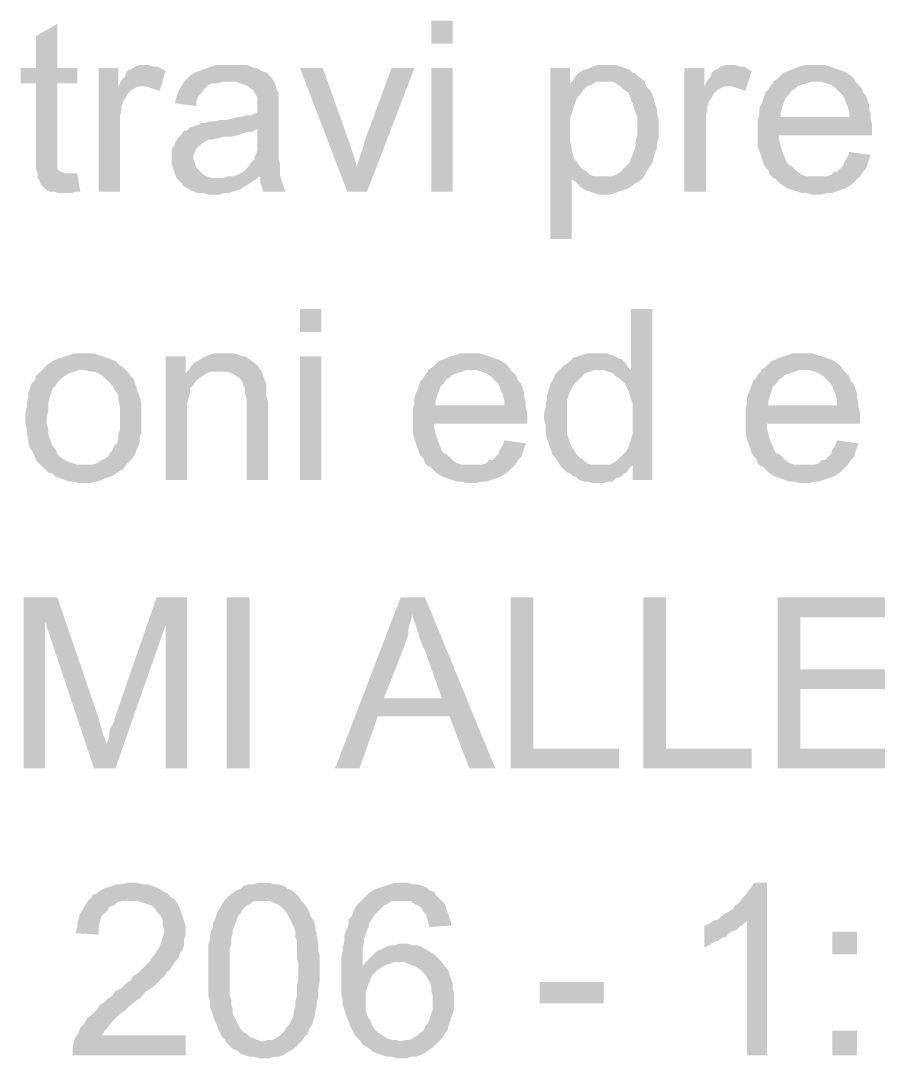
# Model space of a CAD drawing. Header units: millimetres. Extents: x -35.3 to 0.3, y 0.4 to 20.6.
# Drawn here: x -32.949 to -32.48, y 8.72 to 9.287 of the extents above; entities that cross this region are included whole.
import ezdxf

# ---------------------------------------------------------------- set-up
doc = ezdxf.new("R2010")
doc.units = ezdxf.units.MM
doc.layers.add('PDF _Riempimenti solidi', color=7, linetype='Continuous')

msp = doc.modelspace()

# ---------------------------------------------------------------- hatches: boundary and pattern name
at = {"layer": 'PDF _Riempimenti solidi', "transparency": 33554559}
for points in [[(-32.9285, 9.28517), (-32.94017, 9.27851), (-32.94017, 9.26101), (-32.9485, 9.26101), (-32.9485, 9.25267), (-32.94017, 9.25267), (-32.94017, 9.20601), (-32.93933, 9.20351), (-32.92267, 9.20351), (-32.92433, 9.20351), (-32.926, 9.20434), (-32.92683, 9.20434), (-32.9285, 9.20601), (-32.9285, 9.25267), (-32.91767, 9.25267), (-32.91767, 9.26101), (-32.9285, 9.26101)], [(-32.71267, 9.27434), (-32.71267, 9.28684), (-32.72433, 9.28684), (-32.72433, 9.27434)], [(-32.89517, 9.26101), (-32.906, 9.26101), (-32.906, 9.19351), (-32.89433, 9.19351), (-32.89433, 9.23517), (-32.8935, 9.23767), (-32.8935, 9.24017), (-32.89267, 9.24267), (-32.891, 9.24517), (-32.89017, 9.24684), (-32.8885, 9.24851), (-32.886, 9.25017), (-32.88433, 9.25101), (-32.881, 9.25101), (-32.89517, 9.25101)], [(-32.881, 9.26267), (-32.8835, 9.26267), (-32.886, 9.26184), (-32.8885, 9.26017), (-32.88933, 9.26017), (-32.891, 9.25851), (-32.89183, 9.25601), (-32.8935, 9.25434), (-32.89517, 9.25101), (-32.88017, 9.25101), (-32.87767, 9.25017), (-32.87267, 9.24851), (-32.86933, 9.25934), (-32.871, 9.26017), (-32.8735, 9.26184), (-32.876, 9.26184), (-32.8785, 9.26267)], [(-32.8335, 9.26267), (-32.84183, 9.26267), (-32.84433, 9.26184), (-32.84683, 9.26101), (-32.84933, 9.26017), (-32.851, 9.25934), (-32.8535, 9.25851), (-32.856, 9.25684), (-32.85933, 9.25351), (-32.831, 9.25351), (-32.8285, 9.25267), (-32.826, 9.25184), (-32.82433, 9.25101), (-32.82267, 9.24934), (-32.82183, 9.24934), (-32.821, 9.24767), (-32.81933, 9.24517), (-32.81933, 9.23684), (-32.821, 9.23601), (-32.82267, 9.23517), (-32.82517, 9.23517), (-32.82767, 9.23434), (-32.83017, 9.23434), (-32.83267, 9.23351), (-32.836, 9.23267), (-32.83933, 9.23267), (-32.84267, 9.23184), (-32.84517, 9.23184), (-32.84767, 9.23101), (-32.85017, 9.23101), (-32.851, 9.23017), (-32.856, 9.22851), (-32.81933, 9.22767), (-32.81933, 9.21601), (-32.82017, 9.21351), (-32.821, 9.21184), (-32.821, 9.21101), (-32.82267, 9.20934), (-32.82433, 9.20684), (-32.826, 9.20517), (-32.8285, 9.20351), (-32.83017, 9.20267), (-32.83267, 9.20184), (-32.8185, 9.20184), (-32.81767, 9.20101), (-32.81767, 9.19851), (-32.81683, 9.19601), (-32.816, 9.19351), (-32.8035, 9.19351), (-32.80433, 9.19434), (-32.80517, 9.19684), (-32.806, 9.19934), (-32.80683, 9.20184), (-32.80683, 9.20851), (-32.80767, 9.21101), (-32.80767, 9.24767), (-32.8085, 9.24851), (-32.80933, 9.25184), (-32.81017, 9.25351), (-32.81183, 9.25601), (-32.81267, 9.25684), (-32.81433, 9.25851), (-32.81683, 9.25934), (-32.81933, 9.26101), (-32.821, 9.26101), (-32.82267, 9.26184), (-32.82517, 9.26267), (-32.831, 9.26267)], [(-32.7835, 9.26101), (-32.796, 9.26101), (-32.77017, 9.19351), (-32.76517, 9.20684), (-32.76517, 9.20851), (-32.766, 9.21101), (-32.76683, 9.21351), (-32.76767, 9.21601), (-32.7685, 9.21851), (-32.76933, 9.22101)], [(-32.7335, 9.26101), (-32.746, 9.26101), (-32.761, 9.22017), (-32.761, 9.21934), (-32.76183, 9.21684), (-32.76267, 9.21434), (-32.7635, 9.21184), (-32.76433, 9.20934), (-32.76517, 9.20684), (-32.77017, 9.19351), (-32.75933, 9.19351)], [(-32.71267, 9.19351), (-32.71267, 9.26101), (-32.72433, 9.26101), (-32.72433, 9.19351)], [(-32.6485, 9.26101), (-32.65933, 9.26101), (-32.65933, 9.16767), (-32.64767, 9.16767), (-32.64767, 9.20017), (-32.63017, 9.20184), (-32.63517, 9.20184), (-32.63767, 9.20267), (-32.63933, 9.20434), (-32.64183, 9.20601), (-32.6435, 9.20767), (-32.64433, 9.20934), (-32.646, 9.21101), (-32.64683, 9.21351), (-32.64767, 9.21601), (-32.64767, 9.21851), (-32.6485, 9.22101), (-32.6485, 9.23351), (-32.64767, 9.23601), (-32.64683, 9.23851), (-32.646, 9.24101), (-32.64517, 9.24351), (-32.64433, 9.24517), (-32.64267, 9.24684), (-32.641, 9.24934), (-32.63933, 9.25101), (-32.63683, 9.25184), (-32.6485, 9.25267)], [(-32.6285, 9.26267), (-32.6335, 9.26267), (-32.636, 9.26184), (-32.63767, 9.26101), (-32.64017, 9.26017), (-32.641, 9.26017), (-32.6435, 9.25851), (-32.64517, 9.25684), (-32.64683, 9.25434), (-32.63017, 9.25351), (-32.62517, 9.25351), (-32.6235, 9.25267), (-32.621, 9.25101), (-32.61933, 9.24934), (-32.61683, 9.24767), (-32.616, 9.24601), (-32.61517, 9.24351), (-32.61433, 9.24184), (-32.6135, 9.23934), (-32.61267, 9.23684), (-32.61183, 9.23434), (-32.61183, 9.22434), (-32.61267, 9.22101), (-32.61267, 9.21851), (-32.6135, 9.21601), (-32.61433, 9.21351), (-32.61517, 9.21184), (-32.616, 9.20934), (-32.61933, 9.20601), (-32.621, 9.20434), (-32.6235, 9.20267), (-32.626, 9.20184), (-32.63017, 9.20184), (-32.64767, 9.20017), (-32.646, 9.19934), (-32.64433, 9.19767), (-32.64267, 9.19601), (-32.64017, 9.19434), (-32.63767, 9.19351), (-32.63517, 9.19267), (-32.63267, 9.19184), (-32.62683, 9.19184), (-32.62433, 9.19267), (-32.62183, 9.19351), (-32.61933, 9.19434), (-32.61683, 9.19517), (-32.61433, 9.19684), (-32.6135, 9.19767), (-32.61183, 9.19851), (-32.60933, 9.20017), (-32.60767, 9.20267), (-32.60683, 9.20434), (-32.60517, 9.20684), (-32.6035, 9.20934), (-32.6035, 9.21017), (-32.60267, 9.21267), (-32.60183, 9.21517), (-32.601, 9.21767), (-32.601, 9.22017), (-32.60017, 9.22267), (-32.60017, 9.23351), (-32.601, 9.23601), (-32.601, 9.23851), (-32.60183, 9.24101), (-32.60267, 9.24351), (-32.6035, 9.24601), (-32.6035, 9.24684), (-32.60517, 9.24934), (-32.60683, 9.25101), (-32.60767, 9.25351), (-32.60933, 9.25517), (-32.61183, 9.25684), (-32.6135, 9.25851), (-32.61433, 9.25851), (-32.616, 9.26017), (-32.6185, 9.26101), (-32.621, 9.26184), (-32.6235, 9.26267), (-32.626, 9.26267)], [(-32.57517, 9.26101), (-32.586, 9.26101), (-32.586, 9.19351), (-32.57433, 9.19351), (-32.57433, 9.23517), (-32.5735, 9.23767), (-32.5735, 9.24017), (-32.57267, 9.24267), (-32.571, 9.24517), (-32.57017, 9.24684), (-32.5685, 9.24851), (-32.566, 9.25017), (-32.56433, 9.25101), (-32.561, 9.25101), (-32.57517, 9.25101)], [(-32.561, 9.26267), (-32.5635, 9.26267), (-32.566, 9.26184), (-32.5685, 9.26017), (-32.56933, 9.26017), (-32.571, 9.25851), (-32.57183, 9.25601), (-32.5735, 9.25434), (-32.57517, 9.25101), (-32.56017, 9.25101), (-32.55767, 9.25017), (-32.55267, 9.24851), (-32.54933, 9.25934), (-32.551, 9.26017), (-32.5535, 9.26184), (-32.556, 9.26184), (-32.5585, 9.26267)], [(-32.51433, 9.26267), (-32.52017, 9.26267), (-32.52267, 9.26184), (-32.52517, 9.26101), (-32.52767, 9.26017), (-32.52933, 9.25934), (-32.53183, 9.25851), (-32.5335, 9.25684), (-32.53517, 9.25517), (-32.53767, 9.25351), (-32.511, 9.25351), (-32.5085, 9.25267), (-32.506, 9.25184), (-32.5035, 9.25017), (-32.50183, 9.24851), (-32.50017, 9.24684), (-32.49933, 9.24601), (-32.4985, 9.24434), (-32.49767, 9.24184), (-32.49683, 9.24017), (-32.496, 9.23684), (-32.496, 9.23434), (-32.5335, 9.23434), (-32.48433, 9.23351), (-32.48433, 9.23601), (-32.48517, 9.23851), (-32.48517, 9.24101), (-32.486, 9.24351), (-32.48683, 9.24601), (-32.4885, 9.24767), (-32.48933, 9.25017), (-32.491, 9.25184), (-32.49267, 9.25351), (-32.4935, 9.25517), (-32.49517, 9.25684), (-32.49767, 9.25851), (-32.49933, 9.25934), (-32.50183, 9.26017), (-32.50433, 9.26101), (-32.50683, 9.26184), (-32.50933, 9.26267), (-32.51183, 9.26267)], [(-32.64683, 9.25434), (-32.6485, 9.25267), (-32.63683, 9.25184), (-32.63433, 9.25351), (-32.63017, 9.25351)], [(-32.85933, 9.25351), (-32.86017, 9.25184), (-32.86183, 9.24934), (-32.86267, 9.24767), (-32.8635, 9.24517), (-32.86433, 9.24184), (-32.85267, 9.24017), (-32.85267, 9.24267), (-32.85183, 9.24517), (-32.85017, 9.24684), (-32.8485, 9.24934), (-32.84767, 9.25017), (-32.846, 9.25184), (-32.8435, 9.25267), (-32.841, 9.25267), (-32.8385, 9.25351), (-32.83517, 9.25351)], [(-32.53767, 9.25351), (-32.53767, 9.25267), (-32.53933, 9.25101), (-32.54017, 9.24934), (-32.54183, 9.24767), (-32.54267, 9.24517), (-32.5435, 9.24267), (-32.54433, 9.24101), (-32.54517, 9.23851), (-32.54517, 9.23517), (-32.546, 9.23267), (-32.546, 9.21851), (-32.54517, 9.21601), (-32.54433, 9.21351), (-32.5435, 9.21101), (-32.54267, 9.20851), (-32.54183, 9.20684), (-32.54017, 9.20517), (-32.53933, 9.20267), (-32.53767, 9.20101), (-32.5135, 9.20184), (-32.51933, 9.20184), (-32.52183, 9.20267), (-32.52433, 9.20434), (-32.526, 9.20601), (-32.52767, 9.20767), (-32.5285, 9.20767), (-32.53017, 9.20934), (-32.531, 9.21184), (-32.53183, 9.21351), (-32.53267, 9.21601), (-32.5335, 9.21851), (-32.53433, 9.22184), (-32.53433, 9.22434), (-32.4835, 9.22434), (-32.4835, 9.23017), (-32.48433, 9.23351), (-32.5335, 9.23434), (-32.5335, 9.23684), (-32.53267, 9.23934), (-32.53183, 9.24184), (-32.531, 9.24434), (-32.52933, 9.24601), (-32.52767, 9.24851), (-32.526, 9.24934), (-32.52433, 9.25101), (-32.52183, 9.25184), (-32.51933, 9.25267), (-32.51683, 9.25351), (-32.51433, 9.25351)], [(-32.856, 9.22851), (-32.85767, 9.22684), (-32.85933, 9.22684), (-32.861, 9.22434), (-32.86267, 9.22267), (-32.86433, 9.22017), (-32.86433, 9.21934), (-32.866, 9.21684), (-32.866, 9.20851), (-32.8635, 9.20101), (-32.86183, 9.19934), (-32.86017, 9.19767), (-32.86017, 9.19684), (-32.8585, 9.19601), (-32.856, 9.19434), (-32.8535, 9.19351), (-32.85183, 9.19267), (-32.8485, 9.19267), (-32.846, 9.19184), (-32.84017, 9.19184), (-32.83767, 9.19267), (-32.83517, 9.19267), (-32.83267, 9.19351), (-32.83017, 9.19434), (-32.82933, 9.19434), (-32.82683, 9.19601), (-32.82517, 9.19684), (-32.82017, 9.20017), (-32.84017, 9.20101), (-32.84433, 9.20101), (-32.84683, 9.20184), (-32.8485, 9.20267), (-32.85267, 9.20684), (-32.8535, 9.20934), (-32.85433, 9.21184), (-32.85433, 9.21267), (-32.8535, 9.21517), (-32.85267, 9.21684), (-32.85183, 9.21767), (-32.85017, 9.21934), (-32.84767, 9.22101), (-32.846, 9.22184), (-32.84433, 9.22184), (-32.841, 9.22267), (-32.83767, 9.22351), (-32.8335, 9.22351), (-32.83017, 9.22434), (-32.82767, 9.22517), (-32.82517, 9.22601), (-32.82267, 9.22601), (-32.821, 9.22684), (-32.81933, 9.22767)], [(-32.496, 9.21517), (-32.49683, 9.21267), (-32.4985, 9.21017), (-32.49933, 9.20767), (-32.501, 9.20601), (-32.50267, 9.20434), (-32.50433, 9.20434), (-32.506, 9.20267), (-32.5085, 9.20184), (-32.5135, 9.20184), (-32.53767, 9.20101), (-32.53683, 9.20101), (-32.53517, 9.19934), (-32.5335, 9.19767), (-32.531, 9.19601), (-32.52933, 9.19517), (-32.52683, 9.19434), (-32.52433, 9.19351), (-32.52183, 9.19267), (-32.51933, 9.19267), (-32.51683, 9.19184), (-32.511, 9.19184), (-32.5085, 9.19267), (-32.506, 9.19267), (-32.5035, 9.19351), (-32.501, 9.19434), (-32.4985, 9.19517), (-32.49683, 9.19601), (-32.49433, 9.19767), (-32.4935, 9.19851), (-32.49183, 9.20017), (-32.49017, 9.20184), (-32.4885, 9.20434), (-32.48683, 9.20601), (-32.486, 9.20851), (-32.48517, 9.21101), (-32.48433, 9.21351)], [(-32.91767, 9.20351), (-32.93933, 9.20351), (-32.93933, 9.20101), (-32.9385, 9.20017), (-32.93767, 9.19767), (-32.936, 9.19601), (-32.93433, 9.19434), (-32.93267, 9.19351), (-32.93017, 9.19351), (-32.92767, 9.19267), (-32.921, 9.19267), (-32.9185, 9.19351), (-32.916, 9.19351)], [(-32.83267, 9.20184), (-32.83517, 9.20184), (-32.83767, 9.20101), (-32.84017, 9.20101), (-32.82017, 9.20017), (-32.8185, 9.20184)], [(-32.78433, 9.11684), (-32.78433, 9.12934), (-32.796, 9.12934), (-32.796, 9.11684)], [(-32.6035, 9.12934), (-32.61517, 9.12934), (-32.61517, 9.09601), (-32.63267, 9.09601), (-32.63017, 9.09601), (-32.62767, 9.09517), (-32.62517, 9.09434), (-32.6235, 9.09267), (-32.621, 9.09101), (-32.61933, 9.08934), (-32.6185, 9.08851), (-32.61767, 9.08684), (-32.61683, 9.08517), (-32.61433, 9.07767), (-32.61433, 9.06101), (-32.61683, 9.05351), (-32.61767, 9.05184), (-32.61933, 9.05017), (-32.621, 9.04851), (-32.62267, 9.04684), (-32.62517, 9.04517), (-32.62683, 9.04434), (-32.61433, 9.04434), (-32.61433, 9.03601), (-32.6035, 9.03601)], [(-32.91433, 9.10517), (-32.91933, 9.10517), (-32.92183, 9.10434), (-32.92433, 9.10351), (-32.92933, 9.10184), (-32.931, 9.10101), (-32.9335, 9.09934), (-32.93517, 9.09767), (-32.93683, 9.09601), (-32.9135, 9.09601), (-32.91017, 9.09517), (-32.9085, 9.09517), (-32.906, 9.09434), (-32.9035, 9.09267), (-32.90183, 9.09101), (-32.90017, 9.08934), (-32.8985, 9.08767), (-32.89767, 9.08601), (-32.896, 9.08351), (-32.89517, 9.08184), (-32.89517, 9.07934), (-32.89433, 9.07601), (-32.89433, 9.06351), (-32.89517, 9.06101), (-32.89517, 9.05851), (-32.896, 9.05601), (-32.89767, 9.05434), (-32.8985, 9.05184), (-32.90017, 9.05017), (-32.90017, 9.04934), (-32.90267, 9.04767), (-32.90433, 9.04684), (-32.90683, 9.04517), (-32.90933, 9.04434), (-32.91433, 9.04434), (-32.93683, 9.04351), (-32.93517, 9.04184), (-32.9335, 9.04017), (-32.931, 9.03934), (-32.92933, 9.03767), (-32.92433, 9.03601), (-32.92183, 9.03517), (-32.91933, 9.03517), (-32.91683, 9.03434), (-32.91017, 9.03434), (-32.90683, 9.03517), (-32.90433, 9.03601), (-32.90267, 9.03684), (-32.90017, 9.03767), (-32.89767, 9.03851), (-32.89683, 9.03934), (-32.89433, 9.04101), (-32.89267, 9.04184), (-32.891, 9.04434), (-32.88767, 9.04767), (-32.886, 9.05017), (-32.88517, 9.05267), (-32.88433, 9.05434), (-32.8835, 9.05684), (-32.8835, 9.05934), (-32.88267, 9.06184), (-32.88267, 9.07851), (-32.886, 9.08851), (-32.88683, 9.09101), (-32.8885, 9.09267), (-32.88933, 9.09434), (-32.891, 9.09601), (-32.89267, 9.09767), (-32.89517, 9.09934), (-32.89683, 9.10101), (-32.89933, 9.10184), (-32.901, 9.10267), (-32.9035, 9.10351), (-32.9085, 9.10517), (-32.911, 9.10517)], [(-32.8585, 9.10351), (-32.86933, 9.10351), (-32.86933, 9.03601), (-32.85767, 9.03601), (-32.85767, 9.07767), (-32.85683, 9.08101), (-32.856, 9.08351), (-32.856, 9.08601), (-32.85433, 9.08767), (-32.8535, 9.08934), (-32.85183, 9.09101), (-32.84933, 9.09267), (-32.84683, 9.09434), (-32.8585, 9.09434)], [(-32.83683, 9.10517), (-32.84267, 9.10517), (-32.84517, 9.10434), (-32.84767, 9.10351), (-32.84933, 9.10267), (-32.85183, 9.10101), (-32.8535, 9.10017), (-32.85517, 9.09851), (-32.85683, 9.09601), (-32.83933, 9.09517), (-32.836, 9.09517), (-32.8335, 9.09434), (-32.83183, 9.09351), (-32.82933, 9.09184), (-32.82767, 9.09017), (-32.82683, 9.08767), (-32.826, 9.08601), (-32.826, 9.08351), (-32.82517, 9.08017), (-32.82517, 9.03601), (-32.8135, 9.03601), (-32.8135, 9.07851), (-32.81433, 9.08184), (-32.81433, 9.08851), (-32.81517, 9.09017), (-32.816, 9.09267), (-32.81683, 9.09517), (-32.8185, 9.09767), (-32.81933, 9.09851), (-32.821, 9.10017), (-32.8235, 9.10184), (-32.826, 9.10351), (-32.82683, 9.10351), (-32.82933, 9.10434), (-32.83183, 9.10517), (-32.83433, 9.10517)], [(-32.78433, 9.03601), (-32.78433, 9.10351), (-32.796, 9.10351), (-32.796, 9.03601)], [(-32.70267, 9.10517), (-32.7085, 9.10517), (-32.711, 9.10434), (-32.7135, 9.10351), (-32.716, 9.10267), (-32.71767, 9.10184), (-32.72017, 9.10101), (-32.7235, 9.09767), (-32.726, 9.09601), (-32.69933, 9.09601), (-32.69683, 9.09517), (-32.69433, 9.09434), (-32.69183, 9.09267), (-32.69017, 9.09101), (-32.6885, 9.08934), (-32.68767, 9.08851), (-32.68683, 9.08684), (-32.686, 9.08434), (-32.68517, 9.08267), (-32.68433, 9.07934), (-32.68433, 9.07684), (-32.72183, 9.07684), (-32.67267, 9.07601), (-32.67267, 9.07851), (-32.6735, 9.08101), (-32.6735, 9.08351), (-32.67433, 9.08601), (-32.67517, 9.08851), (-32.67683, 9.09017), (-32.67767, 9.09267), (-32.67933, 9.09434), (-32.681, 9.09601), (-32.68183, 9.09767), (-32.6835, 9.09934), (-32.686, 9.10101), (-32.68767, 9.10184), (-32.69017, 9.10267), (-32.69267, 9.10351), (-32.69517, 9.10434), (-32.69767, 9.10517), (-32.70017, 9.10517)], [(-32.6335, 9.10517), (-32.63933, 9.10517), (-32.64183, 9.10434), (-32.64433, 9.10351), (-32.64683, 9.10267), (-32.64933, 9.10017), (-32.65183, 9.09851), (-32.6535, 9.09684), (-32.65683, 9.09351), (-32.65767, 9.09101), (-32.65933, 9.08851), (-32.65933, 9.08767), (-32.66017, 9.08517), (-32.661, 9.08267), (-32.661, 9.08017), (-32.66183, 9.07767), (-32.66183, 9.07517), (-32.66267, 9.07267), (-32.66267, 9.06934), (-32.66183, 9.06601), (-32.66183, 9.06101), (-32.661, 9.05851), (-32.66017, 9.05601), (-32.65933, 9.05351), (-32.6585, 9.05184), (-32.6585, 9.05017), (-32.65683, 9.04851), (-32.6535, 9.04351), (-32.63183, 9.04434), (-32.63683, 9.04434), (-32.63933, 9.04517), (-32.641, 9.04684), (-32.6435, 9.04851), (-32.64517, 9.05017), (-32.646, 9.05184), (-32.64767, 9.05434), (-32.6485, 9.05601), (-32.65017, 9.06101), (-32.65017, 9.07934), (-32.6485, 9.08434), (-32.64683, 9.08767), (-32.64517, 9.08934), (-32.6435, 9.09101), (-32.64017, 9.09434), (-32.63767, 9.09517), (-32.63517, 9.09601), (-32.61517, 9.09601), (-32.61683, 9.09767), (-32.6185, 9.10017), (-32.62017, 9.10184), (-32.62267, 9.10267), (-32.6235, 9.10351), (-32.626, 9.10434), (-32.6285, 9.10517), (-32.631, 9.10517)], [(-32.521, 9.10517), (-32.52683, 9.10517), (-32.52933, 9.10434), (-32.53183, 9.10351), (-32.53433, 9.10267), (-32.536, 9.10184), (-32.5385, 9.10101), (-32.54017, 9.09934), (-32.54183, 9.09767), (-32.54433, 9.09601), (-32.51767, 9.09601), (-32.51517, 9.09517), (-32.51267, 9.09434), (-32.51017, 9.09267), (-32.5085, 9.09101), (-32.50683, 9.08934), (-32.506, 9.08851), (-32.50517, 9.08684), (-32.50433, 9.08434), (-32.5035, 9.08267), (-32.50267, 9.07934), (-32.50267, 9.07684), (-32.54017, 9.07684), (-32.491, 9.07601), (-32.491, 9.07851), (-32.49183, 9.08101), (-32.49183, 9.08351), (-32.49267, 9.08601), (-32.4935, 9.08851), (-32.49517, 9.09017), (-32.496, 9.09267), (-32.49767, 9.09434), (-32.49933, 9.09601), (-32.50017, 9.09767), (-32.50183, 9.09934), (-32.50433, 9.10101), (-32.506, 9.10184), (-32.5085, 9.10267), (-32.511, 9.10351), (-32.516, 9.10517), (-32.5185, 9.10517)], [(-32.93683, 9.09601), (-32.9385, 9.09434), (-32.94017, 9.09267), (-32.941, 9.09017), (-32.94267, 9.08851), (-32.9435, 9.08601), (-32.94433, 9.08351), (-32.94433, 9.08101), (-32.94517, 9.07851), (-32.94517, 9.07601), (-32.946, 9.07267), (-32.946, 9.06684), (-32.94517, 9.06351), (-32.94517, 9.06101), (-32.94433, 9.05851), (-32.94433, 9.05601), (-32.9435, 9.05351), (-32.94183, 9.05101), (-32.941, 9.04934), (-32.94017, 9.04684), (-32.9385, 9.04517), (-32.93683, 9.04351), (-32.91433, 9.04434), (-32.91767, 9.04434), (-32.92017, 9.04517), (-32.92267, 9.04601), (-32.92433, 9.04684), (-32.92683, 9.04851), (-32.9285, 9.05017), (-32.92933, 9.05267), (-32.931, 9.05434), (-32.93183, 9.05601), (-32.9335, 9.06101), (-32.9335, 9.06351), (-32.93433, 9.06684), (-32.93433, 9.07017), (-32.9335, 9.07351), (-32.9335, 9.07851), (-32.93183, 9.08351), (-32.931, 9.08601), (-32.92933, 9.08767), (-32.9285, 9.08934), (-32.92767, 9.09017), (-32.926, 9.09184), (-32.9235, 9.09351), (-32.92183, 9.09434), (-32.91933, 9.09517), (-32.91683, 9.09601), (-32.91433, 9.09601)], [(-32.85683, 9.09601), (-32.8585, 9.09434), (-32.84683, 9.09434), (-32.84433, 9.09517), (-32.83933, 9.09517)], [(-32.726, 9.09601), (-32.726, 9.09517), (-32.72767, 9.09351), (-32.7285, 9.09184), (-32.73017, 9.09017), (-32.73183, 9.08517), (-32.73267, 9.08351), (-32.7335, 9.08101), (-32.7335, 9.07767), (-32.73433, 9.07517), (-32.73433, 9.06101), (-32.731, 9.05101), (-32.73017, 9.04934), (-32.7285, 9.04767), (-32.72767, 9.04517), (-32.726, 9.04351), (-32.70183, 9.04434), (-32.70767, 9.04434), (-32.71017, 9.04517), (-32.71267, 9.04684), (-32.71433, 9.04851), (-32.716, 9.05017), (-32.71683, 9.05017), (-32.7185, 9.05184), (-32.71933, 9.05434), (-32.72017, 9.05601), (-32.721, 9.05851), (-32.72183, 9.06101), (-32.72267, 9.06434), (-32.72267, 9.06684), (-32.67183, 9.06684), (-32.67183, 9.07267), (-32.67267, 9.07601), (-32.72183, 9.07684), (-32.72183, 9.07934), (-32.721, 9.08184), (-32.71933, 9.08684), (-32.71767, 9.08851), (-32.716, 9.09101), (-32.71433, 9.09184), (-32.71267, 9.09351), (-32.71017, 9.09434), (-32.70517, 9.09601), (-32.70267, 9.09601)], [(-32.54433, 9.09601), (-32.54433, 9.09517), (-32.546, 9.09351), (-32.54683, 9.09184), (-32.5485, 9.09017), (-32.54933, 9.08767), (-32.55017, 9.08517), (-32.551, 9.08351), (-32.55183, 9.08101), (-32.55183, 9.07767), (-32.55267, 9.07517), (-32.55267, 9.06101), (-32.54933, 9.05101), (-32.5485, 9.04934), (-32.54683, 9.04767), (-32.546, 9.04517), (-32.54433, 9.04351), (-32.52017, 9.04434), (-32.526, 9.04434), (-32.5285, 9.04517), (-32.531, 9.04684), (-32.53267, 9.04851), (-32.53433, 9.05017), (-32.53517, 9.05017), (-32.53683, 9.05184), (-32.53767, 9.05434), (-32.5385, 9.05601), (-32.54017, 9.06101), (-32.541, 9.06434), (-32.541, 9.06684), (-32.49017, 9.06684), (-32.49017, 9.07267), (-32.491, 9.07601), (-32.54017, 9.07684), (-32.54017, 9.07934), (-32.53767, 9.08684), (-32.536, 9.08851), (-32.53433, 9.09101), (-32.53267, 9.09184), (-32.531, 9.09351), (-32.5285, 9.09434), (-32.526, 9.09517), (-32.5235, 9.09601), (-32.521, 9.09601)], [(-32.68433, 9.05767), (-32.68517, 9.05517), (-32.68683, 9.05267), (-32.68767, 9.05017), (-32.68933, 9.04851), (-32.691, 9.04684), (-32.69267, 9.04684), (-32.69433, 9.04517), (-32.69683, 9.04434), (-32.70183, 9.04434), (-32.726, 9.04351), (-32.72517, 9.04351), (-32.7235, 9.04184), (-32.72183, 9.04017), (-32.71933, 9.03851), (-32.71767, 9.03767), (-32.71267, 9.03601), (-32.71017, 9.03517), (-32.70767, 9.03517), (-32.70517, 9.03434), (-32.69933, 9.03434), (-32.69683, 9.03517), (-32.69433, 9.03517), (-32.69183, 9.03601), (-32.68933, 9.03684), (-32.68683, 9.03767), (-32.68517, 9.03851), (-32.68267, 9.04017), (-32.68183, 9.04101), (-32.6785, 9.04434), (-32.67683, 9.04684), (-32.67517, 9.04851), (-32.67433, 9.05101), (-32.6735, 9.05351), (-32.67267, 9.05601)], [(-32.50267, 9.05767), (-32.5035, 9.05517), (-32.50517, 9.05267), (-32.506, 9.05017), (-32.50767, 9.04851), (-32.50933, 9.04684), (-32.511, 9.04684), (-32.51267, 9.04517), (-32.51517, 9.04434), (-32.52017, 9.04434), (-32.54433, 9.04351), (-32.5435, 9.04351), (-32.54017, 9.04017), (-32.53767, 9.03851), (-32.536, 9.03767), (-32.5335, 9.03684), (-32.5285, 9.03517), (-32.526, 9.03517), (-32.5235, 9.03434), (-32.51767, 9.03434), (-32.51517, 9.03517), (-32.51267, 9.03517), (-32.50767, 9.03684), (-32.50517, 9.03767), (-32.5035, 9.03851), (-32.501, 9.04017), (-32.50017, 9.04101), (-32.4985, 9.04267), (-32.49683, 9.04434), (-32.49517, 9.04684), (-32.4935, 9.04851), (-32.49267, 9.05101), (-32.49183, 9.05351), (-32.491, 9.05601)], [(-32.62683, 9.04434), (-32.63183, 9.04434), (-32.6535, 9.04351), (-32.65017, 9.04017), (-32.64767, 9.03934), (-32.64767, 9.03851), (-32.64517, 9.03767), (-32.6435, 9.03601), (-32.641, 9.03517), (-32.6385, 9.03517), (-32.636, 9.03434), (-32.63017, 9.03434), (-32.62767, 9.03517), (-32.62517, 9.03517), (-32.6235, 9.03684), (-32.621, 9.03767), (-32.61933, 9.03934), (-32.61767, 9.04017), (-32.616, 9.04267), (-32.61433, 9.04434)], [(-32.9285, 8.97184), (-32.94683, 8.97184), (-32.94683, 8.87851), (-32.93517, 8.87851), (-32.93517, 8.95851)], [(-32.9285, 8.97184), (-32.93517, 8.95851), (-32.9085, 8.87851), (-32.90183, 8.89184), (-32.90183, 8.89267), (-32.90267, 8.89517), (-32.9035, 8.89684), (-32.90433, 8.90017), (-32.90517, 8.90267), (-32.906, 8.90601)], [(-32.85767, 8.97184), (-32.87433, 8.97184), (-32.89683, 8.90684), (-32.89767, 8.90351), (-32.89933, 8.90101), (-32.90017, 8.89851), (-32.90017, 8.89601), (-32.901, 8.89351), (-32.90183, 8.89184), (-32.9085, 8.87851), (-32.89683, 8.87851), (-32.86933, 8.95684)], [(-32.85767, 8.97184), (-32.86933, 8.95684), (-32.86933, 8.87851), (-32.85767, 8.87851)], [(-32.8235, 8.87851), (-32.8235, 8.97184), (-32.836, 8.97184), (-32.836, 8.87851)], [(-32.72767, 8.97184), (-32.741, 8.97184), (-32.77683, 8.87851), (-32.7635, 8.87851), (-32.7535, 8.90684), (-32.71433, 8.90684), (-32.75017, 8.91684), (-32.73933, 8.94434), (-32.7385, 8.94684), (-32.73683, 8.95184), (-32.73683, 8.95434), (-32.736, 8.95767), (-32.73517, 8.96017), (-32.73433, 8.96267)], [(-32.72767, 8.97184), (-32.73433, 8.96267), (-32.73433, 8.96101), (-32.73017, 8.94851), (-32.72933, 8.94601), (-32.72767, 8.94267), (-32.7185, 8.91684), (-32.75017, 8.91684), (-32.71433, 8.90684), (-32.7035, 8.87851), (-32.68933, 8.87851)], [(-32.6685, 8.97184), (-32.681, 8.97184), (-32.681, 8.87851), (-32.62183, 8.87851), (-32.62183, 8.88934), (-32.6685, 8.88934)], [(-32.596, 8.97184), (-32.6085, 8.97184), (-32.6085, 8.87851), (-32.54933, 8.87851), (-32.54933, 8.88934), (-32.596, 8.88934)], [(-32.46683, 8.97184), (-32.53517, 8.97184), (-32.53517, 8.87851), (-32.46517, 8.87851), (-32.46517, 8.88934), (-32.52267, 8.88934), (-32.52267, 8.92184), (-32.471, 8.92184), (-32.471, 8.93267), (-32.52267, 8.93267), (-32.52267, 8.96101), (-32.46683, 8.96101)], [(-32.88767, 8.81601), (-32.89017, 8.81601), (-32.8935, 8.81517), (-32.896, 8.81517), (-32.8985, 8.81434), (-32.901, 8.81351), (-32.9035, 8.81267), (-32.90517, 8.81184), (-32.90683, 8.81017), (-32.90933, 8.80934), (-32.91017, 8.80767), (-32.91183, 8.80601), (-32.9135, 8.80351), (-32.91433, 8.80184), (-32.916, 8.79934), (-32.91683, 8.79684), (-32.91767, 8.79434), (-32.91767, 8.79184), (-32.9185, 8.78851), (-32.906, 8.78767), (-32.906, 8.79267), (-32.90433, 8.79767), (-32.90267, 8.79934), (-32.901, 8.80101), (-32.90017, 8.80267), (-32.89767, 8.80351), (-32.896, 8.80517), (-32.8935, 8.80601), (-32.88767, 8.80601), (-32.86433, 8.80684), (-32.86683, 8.80851), (-32.8685, 8.81017), (-32.87017, 8.81101), (-32.87267, 8.81267), (-32.87433, 8.81351), (-32.87683, 8.81434), (-32.87933, 8.81517), (-32.88183, 8.81517), (-32.88517, 8.81601)], [(-32.816, 8.81601), (-32.8185, 8.81601), (-32.82183, 8.81517), (-32.82433, 8.81517), (-32.82683, 8.81434), (-32.8285, 8.81267), (-32.831, 8.81184), (-32.83267, 8.81017), (-32.8335, 8.81017), (-32.83517, 8.80851), (-32.83683, 8.80684), (-32.816, 8.80601), (-32.81267, 8.80601), (-32.81017, 8.80517), (-32.8085, 8.80434), (-32.806, 8.80267), (-32.80433, 8.80101), (-32.80267, 8.79851), (-32.79933, 8.79184), (-32.7985, 8.78934), (-32.7985, 8.78684), (-32.79767, 8.78434), (-32.79767, 8.77517), (-32.79683, 8.77184), (-32.79683, 8.76351), (-32.79767, 8.76017), (-32.79767, 8.75434), (-32.7985, 8.75101), (-32.7985, 8.74851), (-32.79933, 8.74601), (-32.79933, 8.74434), (-32.80017, 8.74184), (-32.80183, 8.73851), (-32.80267, 8.73767), (-32.8035, 8.73684), (-32.80517, 8.73434), (-32.80683, 8.73267), (-32.80933, 8.73101), (-32.811, 8.73017), (-32.8135, 8.73017), (-32.816, 8.72934), (-32.836, 8.72851), (-32.83433, 8.72684), (-32.83267, 8.72517), (-32.83017, 8.72434), (-32.8285, 8.72267), (-32.8235, 8.72101), (-32.821, 8.72101), (-32.8185, 8.72017), (-32.81267, 8.72017), (-32.81017, 8.72101), (-32.80767, 8.72101), (-32.80517, 8.72184), (-32.80267, 8.72351), (-32.801, 8.72434), (-32.7985, 8.72601), (-32.79683, 8.72767), (-32.79517, 8.72934), (-32.7935, 8.73184), (-32.79183, 8.73351), (-32.791, 8.73601), (-32.78933, 8.73851), (-32.7885, 8.74184), (-32.78767, 8.74434), (-32.78767, 8.74601), (-32.78683, 8.74851), (-32.78683, 8.75101), (-32.786, 8.75351), (-32.786, 8.75934), (-32.78517, 8.76184), (-32.78517, 8.77601), (-32.786, 8.77851), (-32.786, 8.78351), (-32.78683, 8.78601), (-32.78683, 8.78851), (-32.78767, 8.79017), (-32.78767, 8.79267), (-32.7885, 8.79517), (-32.79017, 8.79767), (-32.791, 8.80017), (-32.79183, 8.80184), (-32.7935, 8.80434), (-32.79517, 8.80601), (-32.79683, 8.80851), (-32.80017, 8.81184), (-32.80267, 8.81267), (-32.8035, 8.81351), (-32.80517, 8.81434), (-32.80767, 8.81517), (-32.81017, 8.81517), (-32.81267, 8.81601)], [(-32.74017, 8.81601), (-32.74433, 8.81601), (-32.74683, 8.81517), (-32.75183, 8.81351), (-32.75433, 8.81267), (-32.756, 8.81184), (-32.7585, 8.81017), (-32.76183, 8.80684), (-32.741, 8.80601), (-32.73517, 8.80601), (-32.7335, 8.80434), (-32.731, 8.80351), (-32.72933, 8.80184), (-32.72933, 8.80101), (-32.72767, 8.79934), (-32.72683, 8.79767), (-32.726, 8.79434), (-32.72517, 8.79184), (-32.7135, 8.79267), (-32.7135, 8.79434), (-32.71433, 8.79684), (-32.71517, 8.79934), (-32.716, 8.80184), (-32.71683, 8.80434), (-32.72017, 8.80767), (-32.72183, 8.80934), (-32.72267, 8.81101), (-32.72517, 8.81184), (-32.72683, 8.81351), (-32.73183, 8.81517), (-32.73433, 8.81517), (-32.73683, 8.81601)], [(-32.541, 8.81601), (-32.54767, 8.81601), (-32.5485, 8.81517), (-32.54933, 8.81351), (-32.551, 8.81184), (-32.55267, 8.80934), (-32.55433, 8.80767), (-32.556, 8.80517), (-32.5585, 8.80351), (-32.55933, 8.80184), (-32.56183, 8.80017), (-32.5635, 8.79934), (-32.566, 8.79767), (-32.56767, 8.79601), (-32.55183, 8.79517), (-32.55183, 8.72184), (-32.541, 8.72184)], [(-32.86433, 8.80684), (-32.88767, 8.80601), (-32.88433, 8.80601), (-32.87933, 8.80434), (-32.87683, 8.80351), (-32.87517, 8.80184), (-32.8735, 8.79934), (-32.87183, 8.79767), (-32.871, 8.79517), (-32.871, 8.79267), (-32.87017, 8.79017), (-32.87017, 8.78851), (-32.87267, 8.78101), (-32.87433, 8.77851), (-32.876, 8.77601), (-32.87683, 8.77517), (-32.87767, 8.77351), (-32.87933, 8.77184), (-32.88267, 8.76851), (-32.88433, 8.76684), (-32.88683, 8.76517), (-32.8885, 8.76267), (-32.891, 8.76101), (-32.8935, 8.75851), (-32.89683, 8.75684), (-32.8985, 8.75434), (-32.901, 8.75267), (-32.90267, 8.75101), (-32.90517, 8.74934), (-32.90683, 8.74684), (-32.9085, 8.74517), (-32.91017, 8.74351), (-32.91183, 8.74267), (-32.91267, 8.74101), (-32.91433, 8.73851), (-32.916, 8.73684), (-32.91683, 8.73434), (-32.9185, 8.73184), (-32.91933, 8.73017), (-32.91933, 8.72934), (-32.92017, 8.72684), (-32.92017, 8.72184), (-32.8585, 8.72184), (-32.8585, 8.73267), (-32.90433, 8.73267), (-32.90267, 8.73517), (-32.901, 8.73684), (-32.89933, 8.73934), (-32.89767, 8.74101), (-32.89433, 8.74434), (-32.89183, 8.74601), (-32.88933, 8.74851), (-32.886, 8.75101), (-32.88517, 8.75184), (-32.88267, 8.75351), (-32.881, 8.75601), (-32.8785, 8.75767), (-32.876, 8.75934), (-32.87267, 8.76267), (-32.86933, 8.76601), (-32.8685, 8.76767), (-32.86767, 8.76767), (-32.866, 8.77017), (-32.86433, 8.77267), (-32.86267, 8.77434), (-32.86183, 8.77684), (-32.861, 8.77851), (-32.86017, 8.77934), (-32.85933, 8.78184), (-32.85933, 8.78517), (-32.8585, 8.78767), (-32.8585, 8.79267), (-32.85933, 8.79517), (-32.86017, 8.79767), (-32.861, 8.80017), (-32.86183, 8.80267), (-32.86267, 8.80434)], [(-32.83683, 8.80684), (-32.8385, 8.80434), (-32.83933, 8.80267), (-32.841, 8.80017), (-32.84183, 8.79767), (-32.84267, 8.79517), (-32.8435, 8.79434), (-32.8435, 8.79184), (-32.84433, 8.79017), (-32.84517, 8.78767), (-32.84517, 8.78517), (-32.846, 8.78267), (-32.846, 8.75434), (-32.84517, 8.75101), (-32.84517, 8.74851), (-32.84267, 8.74101), (-32.84183, 8.73934), (-32.841, 8.73684), (-32.84017, 8.73517), (-32.83933, 8.73351), (-32.8385, 8.73184), (-32.83683, 8.73017), (-32.836, 8.72851), (-32.816, 8.72934), (-32.81683, 8.72934), (-32.81933, 8.73017), (-32.821, 8.73101), (-32.8235, 8.73184), (-32.82517, 8.73351), (-32.82767, 8.73517), (-32.82933, 8.73767), (-32.83183, 8.74267), (-32.83267, 8.74434), (-32.83267, 8.74684), (-32.8335, 8.74934), (-32.8335, 8.75184), (-32.83433, 8.75434), (-32.83433, 8.78017), (-32.8335, 8.78267), (-32.8335, 8.78601), (-32.83267, 8.78851), (-32.83267, 8.79017), (-32.83183, 8.79267), (-32.831, 8.79434), (-32.83017, 8.79684), (-32.82933, 8.79851), (-32.8285, 8.79934), (-32.82683, 8.80184), (-32.82517, 8.80351), (-32.8235, 8.80434), (-32.821, 8.80601), (-32.816, 8.80601)], [(-32.76183, 8.80684), (-32.76517, 8.80351), (-32.76683, 8.80017), (-32.76767, 8.79767), (-32.76933, 8.79601), (-32.76933, 8.79351), (-32.77017, 8.79101), (-32.771, 8.78934), (-32.77183, 8.78684), (-32.77183, 8.78351), (-32.77267, 8.78101), (-32.77267, 8.77851), (-32.7735, 8.77517), (-32.7735, 8.75517), (-32.77267, 8.75267), (-32.77267, 8.74934), (-32.77183, 8.74684), (-32.771, 8.74434), (-32.77017, 8.74184), (-32.76933, 8.74017), (-32.7685, 8.73767), (-32.76767, 8.73601), (-32.766, 8.73267), (-32.76433, 8.73101), (-32.7635, 8.73017), (-32.76183, 8.72767), (-32.76017, 8.72684), (-32.75767, 8.72517), (-32.756, 8.72351), (-32.7535, 8.72267), (-32.751, 8.72184), (-32.7485, 8.72101), (-32.746, 8.72101), (-32.7435, 8.72017), (-32.73767, 8.72017), (-32.73517, 8.72101), (-32.73267, 8.72101), (-32.73017, 8.72184), (-32.7285, 8.72267), (-32.726, 8.72434), (-32.7235, 8.72601), (-32.72017, 8.72934), (-32.741, 8.72934), (-32.7435, 8.73017), (-32.746, 8.73017), (-32.7485, 8.73101), (-32.751, 8.73267), (-32.7535, 8.73434), (-32.75517, 8.73601), (-32.75683, 8.73851), (-32.75767, 8.74101), (-32.7585, 8.74184), (-32.76017, 8.74684), (-32.76017, 8.75601), (-32.75933, 8.75851), (-32.7585, 8.76101), (-32.75767, 8.76267), (-32.75683, 8.76517), (-32.75517, 8.76684), (-32.7535, 8.76851), (-32.751, 8.77017), (-32.76183, 8.77017), (-32.76183, 8.78017), (-32.761, 8.78351), (-32.761, 8.78517), (-32.75933, 8.79017), (-32.7585, 8.79184), (-32.7585, 8.79351), (-32.75517, 8.79851), (-32.7535, 8.80017), (-32.75183, 8.80184), (-32.75017, 8.80351), (-32.7485, 8.80434), (-32.746, 8.80601), (-32.741, 8.80601)], [(-32.56767, 8.79601), (-32.57017, 8.79517), (-32.57267, 8.79351), (-32.57517, 8.79267), (-32.57517, 8.78101), (-32.57433, 8.78101), (-32.57267, 8.78184), (-32.57017, 8.78351), (-32.56767, 8.78434), (-32.56517, 8.78601), (-32.56267, 8.78684), (-32.56267, 8.78767), (-32.56017, 8.78934), (-32.55767, 8.79017), (-32.556, 8.79184), (-32.5535, 8.79351), (-32.55183, 8.79517)], [(-32.49183, 8.77684), (-32.49183, 8.78934), (-32.50517, 8.78934), (-32.50517, 8.77684)], [(-32.73933, 8.78267), (-32.74183, 8.78267), (-32.74433, 8.78184), (-32.74683, 8.78184), (-32.74933, 8.78101), (-32.75183, 8.77934), (-32.75267, 8.77934), (-32.75517, 8.77767), (-32.7585, 8.77434), (-32.76017, 8.77267), (-32.76183, 8.77017), (-32.751, 8.77017), (-32.74933, 8.77101), (-32.74683, 8.77184), (-32.74433, 8.77267), (-32.74183, 8.77267), (-32.72017, 8.77434), (-32.721, 8.77517), (-32.72267, 8.77684), (-32.72517, 8.77851), (-32.72683, 8.77934), (-32.72933, 8.78101), (-32.73183, 8.78184), (-32.73433, 8.78184), (-32.73683, 8.78267)], [(-32.72017, 8.77434), (-32.74183, 8.77267), (-32.73933, 8.77267), (-32.73683, 8.77184), (-32.73517, 8.77101), (-32.73267, 8.77017), (-32.73017, 8.76851), (-32.7285, 8.76684), (-32.72767, 8.76601), (-32.72683, 8.76434), (-32.72517, 8.76184), (-32.72433, 8.75934), (-32.72433, 8.75684), (-32.7235, 8.75434), (-32.7235, 8.74684), (-32.726, 8.73934), (-32.72767, 8.73767), (-32.7285, 8.73517), (-32.73017, 8.73434), (-32.73183, 8.73267), (-32.73433, 8.73101), (-32.736, 8.73017), (-32.7385, 8.73017), (-32.741, 8.72934), (-32.72017, 8.72934), (-32.7185, 8.73101), (-32.71683, 8.73351), (-32.71517, 8.73601), (-32.71517, 8.73684), (-32.71433, 8.73934), (-32.7135, 8.74184), (-32.71183, 8.74684), (-32.71183, 8.75601), (-32.71267, 8.75851), (-32.71267, 8.76101), (-32.7135, 8.76351), (-32.71433, 8.76601), (-32.71517, 8.76851), (-32.71683, 8.77017), (-32.7185, 8.77267)], [(-32.63017, 8.75017), (-32.63017, 8.76184), (-32.66517, 8.76184), (-32.66517, 8.75017)], [(-32.49183, 8.72184), (-32.49183, 8.73517), (-32.50517, 8.73517), (-32.50517, 8.72184)]]:
    msp.add_hatch(color=256, dxfattribs=at).paths.add_polyline_path(points)

doc.saveas('drawing.dxf')
